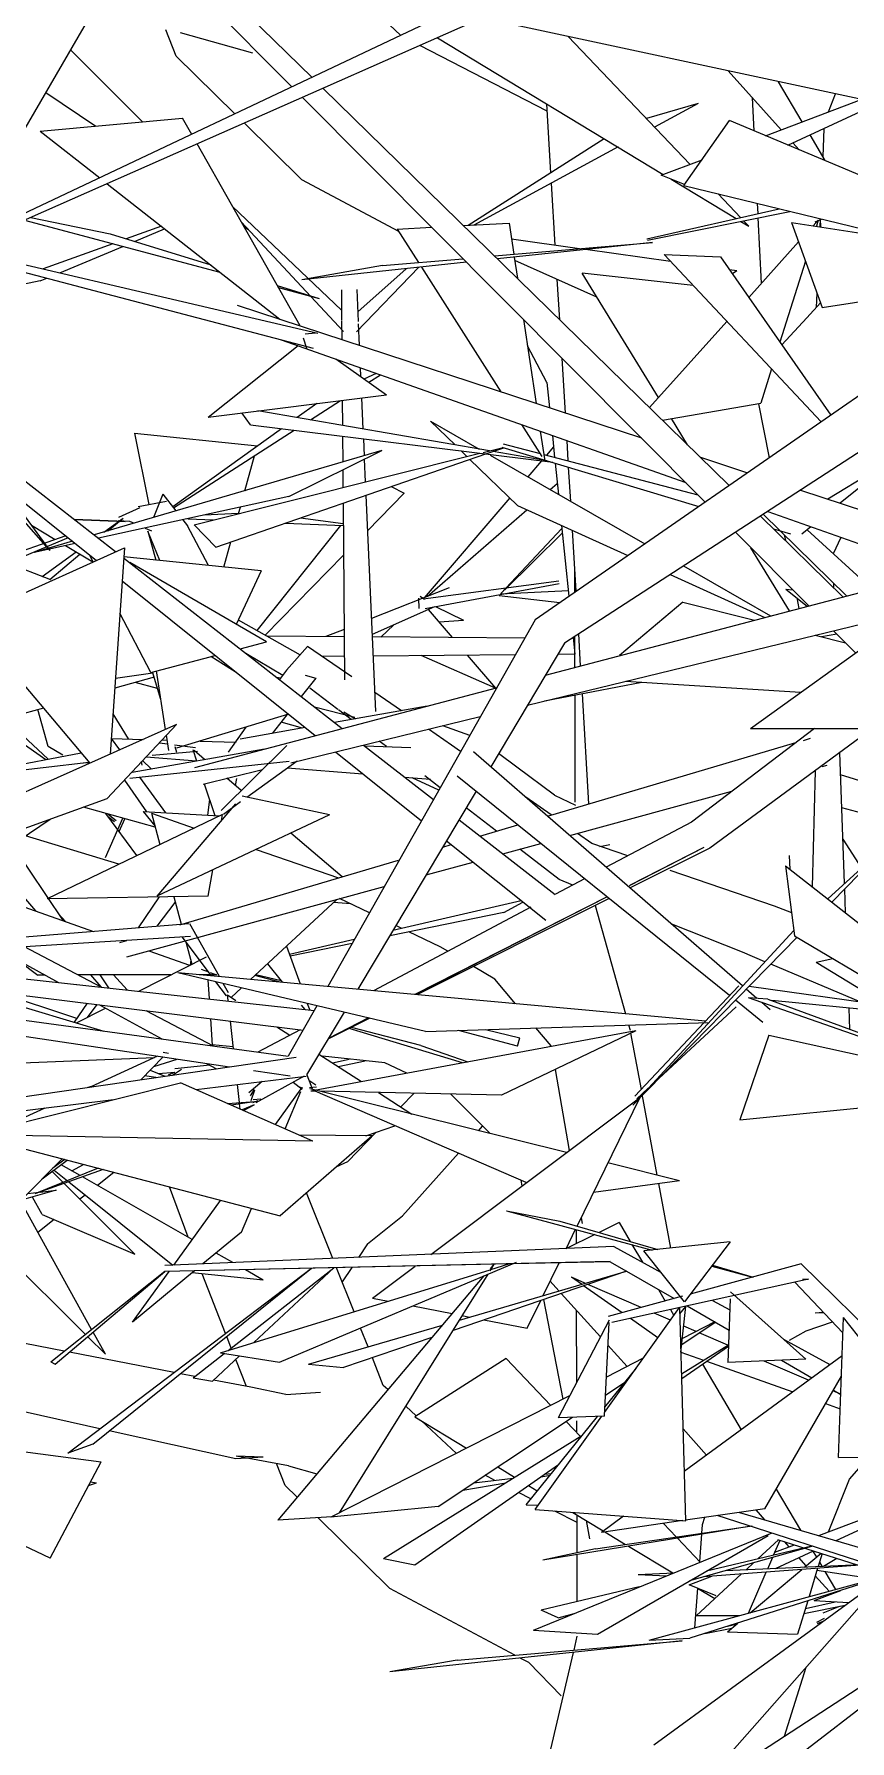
# Model space of a CAD drawing. Header units: millimetres. Extents: x 78096 to 288885, y -20632 to 149556.
# Drawn here: x 250611.6 to 250840.1, y 92529.5 to 93007.4 of the extents above; entities that cross this region are included whole.
import ezdxf

# ---------------------------------------------------------------- set-up
doc = ezdxf.new("R2010")
doc.units = ezdxf.units.MM
doc.layers.add('G-IMPT', color=8, linetype='Continuous', lineweight=9)
doc.layers.add('L-PLNT', color=71, linetype='Continuous', lineweight=9)

# ---------------------------------------------------------------- blocks, each defined once
blk = doc.blocks.new('ZZ-V - Tree Broadleaf 1 - 3dtree rotund SIMPLU-4826059-TOMH A-A')
at = {"layer": 'G-IMPT'}
for p, q in [((24895.5, 92951.53), (24933.58, 93017.14)), ((24963.86, 93016.19), (24987.34, 92992.62)), ((24971.86, 93015.93), (24992.98, 92995.28)), ((25155.23, 92987.3), (25030.29, 93014.09)), ((25024.87, 93010.36), (24854.74, 92929.91)), ((25038.36, 93010.9), (24854.77, 92929.82)), ((24996.1, 92992.23), (25109.81, 92881.03)), ((24990.28, 92989.66), (25103.11, 92876.4)), ((24916.8, 92980.26), (24956.73, 92983.88)), ((24959.29, 92979.35), (24956.73, 92983.88)), ((24916.8, 92980.26), (24933.51, 92967.16)), ((24989.63, 92925.74), (24960.82, 92976.65)), ((24935.61, 92965.52), (24983.98, 92927.59)), ((24892.31, 92946.04), (24993.28, 92919.51)), ((24910.02, 92943.5), (24994.6, 92923.66)), ((24837.33, 92936.32), (24932.58, 92860.07)), ((24972, 92931.53), (25085.25, 92894.34)), ((24855.92, 92926.52), (24937.97, 92862.51)), ((24984.32, 92921.86), (25097.67, 92881.87)), ((24990.47, 92922.41), (24991.45, 92919.47)), ((24991.06, 92923.46), (24993.93, 92923.73)), ((24963.91, 92900.2), (24989.06, 92920.19)), ((24999.61, 92916.47), (25013.87, 92906.41)), ((25157.16, 92913.77), (25055.44, 92843.45)), ((24963.91, 92900.2), (25013.87, 92906.41)), ((25165.17, 92902.67), (25063.73, 92836.91)), ((25101.75, 92888.92), (25114.95, 92884.58)), ((25129.76, 92879.72), (25185.56, 92861.39)), ((25120.6, 92873.78), (25168.45, 92856.89)), ((25058.37, 92827.95), (25213.27, 92868.68)), ((25111.56, 92867.92), (25132.08, 92847.33)), ((25118.57, 92872.47), (25141.69, 92849.86)), ((24896.58, 92843.79), (24940.42, 92863.61)), ((24940.42, 92863.61), (24936.43, 92805.82)), ((24940.22, 92860.75), (25001.45, 92812.98)), ((24939.77, 92854.3), (24993.87, 92810.99)), ((25053.34, 92819.52), (25161.19, 92845.73)), ((25096.84, 92848.36), (25079.11, 92833.4)), ((25096.84, 92848.36), (25116.92, 92843.34)), ((25115.82, 92812.95), (25164.71, 92848.27)), ((24896.58, 92843.79), (24930.76, 92803.28)), ((25055.44, 92843.45), (24997.37, 92740.76)), ((25133.9, 92839.1), (25142.39, 92836.97)), ((25139.03, 92840.35), (25145.19, 92834.17)), ((25063.73, 92836.91), (25043.04, 92802.3)), ((25129.81, 92823.06), (25080.82, 92826.2)), ((24960.16, 92802.12), (25044.64, 92824.34)), ((24987.05, 92803.42), (25040.09, 92816.31)), ((24955, 92814.11), (24799.91, 92744.81)), ((24955, 92814.11), (24935.63, 92793.4)), ((25133.67, 92812.97), (25099.24, 92786.77)), ((25150, 92812.98), (25104.38, 92779.5)), ((25115.82, 92812.95), (25231.51, 92813.04)), ((24942.57, 92800.81), (24979.68, 92807.26)), ((24967.5, 92790.08), (24985.97, 92808.27)), ((24999.54, 92806.45), (25023.62, 92787.17)), ((25007.38, 92808.36), (25026.96, 92793.08)), ((25113.58, 92740.91), (25038.25, 92806.47)), ((25058.93, 92788.48), (25128.53, 92809.06)), ((25130.61, 92809.67), (25132.61, 92810.26)), ((24941.92, 92799.06), (24986.58, 92803.89)), ((24962.45, 92797.44), (24979.07, 92801.48)), ((24974.71, 92793.77), (24988.78, 92803.98)), ((25135.82, 92802.31), (25137.22, 92802.69)), ((25109.91, 92738.21), (25033.65, 92799.67)), ((24796.46, 92743.27), (24935.63, 92793.4)), ((24971.53, 92791.87), (24949.53, 92766.05)), ((24968.18, 92789.03), (24972.98, 92792.51)), ((24997.86, 92788.78), (24973.39, 92794.05)), ((25038.92, 92795.42), (25005.79, 92739.99)), ((25065.22, 92783), (25110.6, 92795.41)), ((24887.71, 92766.04), (24919.64, 92787.63)), ((24967.88, 92788.92), (24918.77, 92765.29)), ((24997.86, 92788.78), (24949.53, 92766.05)), ((24967.59, 92787.24), (24967.88, 92788.92)), ((25034.17, 92787.46), (25061.05, 92766.49)), ((25099.24, 92786.77), (25075.41, 92774.14)), ((25040.02, 92782.89), (25050.59, 92786.01)), ((25155.73, 92781.96), (25137.41, 92765.28)), ((25155.73, 92781.96), (25138.52, 92764.41)), ((25029.59, 92779.8), (25031.95, 92780.5)), ((25030.64, 92781.55), (25058.45, 92759.29)), ((25046.45, 92777.87), (25057.09, 92780.78)), ((25102.74, 92779.63), (25081.76, 92768.95)), ((25104.38, 92779.5), (25082.07, 92768.34)), ((25102.74, 92779.63), (25082.08, 92769.14)), ((24955.95, 92758.03), (25017.19, 92776.14)), ((24963.92, 92766.07), (24965.19, 92773.42)), ((25024.91, 92771.98), (25038.09, 92775.58)), ((24893.23, 92769.77), (24931.77, 92756.19)), ((24941.1, 92749.06), (25013.22, 92768.78)), ((25069.33, 92770.91), (25061.19, 92766.6)), ((24888.76, 92764.37), (24934.01, 92740.58)), ((24963.92, 92766.07), (24918.77, 92765.29)), ((25054.27, 92762.93), (25010.23, 92739.58)), ((25075.61, 92765.86), (25021.78, 92738.53)), ((25075.64, 92765.83), (25021.97, 92738.51)), ((25076.18, 92765.4), (25022.36, 92738.47)), ((24908.02, 92754.25), (24958.47, 92758.38)), ((24967.04, 92743.53), (24958.77, 92758.27)), ((24892.95, 92757.8), (24922, 92741.9)), ((24958.96, 92754.74), (24912.54, 92751.87)), ((24939.11, 92753.05), (24941.1, 92753.64)), ((24964.82, 92743.73), (24956.61, 92754.64)), ((25082.79, 92707.56), (25127.95, 92756.47)), ((25128.86, 92754.55), (25082.79, 92707.56)), ((24852.68, 92752.89), (24934.65, 92728.27)), ((24944.44, 92739.43), (24963.41, 92749.1)), ((24947.25, 92750.74), (24958.71, 92746.7)), ((24798.22, 92743.91), (24969.89, 92718.25)), ((24804.06, 92746.01), (24986.28, 92721.26)), ((24870.33, 92747.59), (24993.56, 92734.02)), ((24910.88, 92747.99), (24916.16, 92743.97)), ((24918.22, 92743.97), (24916.16, 92743.97)), ((24953.47, 92744.03), (24927.53, 92743.99)), ((25024.72, 92728.19), (24955.41, 92744.59)), ((25103.21, 92731.09), (24955.41, 92744.59)), ((24964.58, 92744.05), (24961.35, 92744.05)), ((24961.91, 92745.58), (24963.98, 92744.85)), ((24964.48, 92744.67), (24966.23, 92744.06)), ((24966.23, 92744.06), (24964.82, 92744.05)), ((24893.6, 92740.6), (24990.47, 92728.55)), ((24963.83, 92742.6), (24964.18, 92737.26)), ((24969, 92738.18), (24966.08, 92742.07)), ((24969.57, 92739.02), (24968.14, 92741.58)), ((25102.87, 92730.73), (25112.48, 92740.94)), ((25117.6, 92737.42), (25114.61, 92740.02)), ((25154.31, 92735.25), (25115.38, 92740.8)), ((24927.04, 92730.56), (24935.16, 92734.7)), ((24933.42, 92735.65), (24950.94, 92726.06)), ((24946.47, 92734.03), (24965.33, 92724.11)), ((24969.46, 92736.88), (24969.29, 92738.39)), ((24969.29, 92738.39), (24971.63, 92736.88)), ((24994.33, 92735.38), (24986.32, 92721.22)), ((25090.08, 92715), (25111.73, 92735.07)), ((25119.26, 92730.68), (25111.55, 92736.89)), ((25121.27, 92734.22), (25118.95, 92736.25)), ((25157.45, 92733.34), (25121.74, 92736.84)), ((24964.54, 92731.78), (24965.03, 92724.27)), ((24970.98, 92723.34), (24970.11, 92731.09)), ((24983.1, 92729.47), (24986.73, 92727.12)), ((25001.95, 92733.57), (24991.44, 92715.98)), ((25009.16, 92731.87), (24997.42, 92726)), ((25009, 92731.91), (24997.44, 92726.02)), ((25008.82, 92731.95), (24997.57, 92726.23)), ((25024.72, 92728.19), (25104.17, 92730.71)), ((25083.42, 92710.07), (25102.81, 92730.67)), ((24989.63, 92728.66), (24977.84, 92722.41)), ((25083.68, 92728.38), (24992.66, 92711.48)), ((25083.68, 92728.38), (25046.01, 92710.3)), ((24860.94, 92702.55), (24988.52, 92720.94)), ((24868.12, 92717.66), (24948.86, 92720.85)), ((24949.75, 92721.26), (24931.02, 92712.65)), ((24945.01, 92714.67), (24951.32, 92721.03)), ((24948.71, 92718.4), (24955.18, 92720.45)), ((24951.29, 92722.41), (24952.77, 92722.13)), ((24994.93, 92721.83), (25006.87, 92714.12)), ((24949.2, 92715.27), (24946.1, 92715.76)), ((24947.63, 92717.31), (24951.73, 92715.63)), ((24949.95, 92716.36), (24954.56, 92716.8)), ((24952.76, 92716.04), (24954.56, 92716.8)), ((24953.95, 92715.96), (24956.43, 92717.62)), ((24964.38, 92718.71), (24954.59, 92717.71)), ((24960.5, 92711.9), (24991.37, 92715.68)), ((24963.46, 92719.21), (24966.19, 92717.72)), ((24976.56, 92717.26), (24986.85, 92715.72)), ((24990.78, 92715.62), (24977.24, 92708.15)), ((24993.22, 92711.83), (24991.6, 92715.9)), ((24898.51, 92699.28), (24956.18, 92713.81)), ((24930.26, 92712.54), (24931.95, 92713.08)), ((24993.22, 92697.46), (24956.18, 92713.81)), ((24972.67, 92708.24), (24972.1, 92713.32)), ((24979, 92714.17), (24975.25, 92711.03)), ((24975.75, 92710.16), (24976.84, 92711.94)), ((24975.9, 92708.84), (24976.95, 92711.82)), ((24982.71, 92702.1), (24989.96, 92712.12)), ((24985.46, 92700.88), (24989.89, 92711.33)), ((24990.25, 92711.89), (24987.71, 92713.92)), ((24989.25, 92712.67), (24990.33, 92712.37)), ((24994.23, 92712.55), (24992.32, 92712.39)), ((24994.06, 92713.15), (24992.38, 92714.27)), ((24993.96, 92711.72), (24992.38, 92712.11)), ((24993.83, 92711.45), (24992.66, 92711.48)), ((25053, 92685.84), (24993.83, 92711.44)), ((25064.21, 92694.25), (24993.98, 92711.71)), ((25046.01, 92710.3), (24995.15, 92711.42)), ((25011.6, 92711.06), (25020.98, 92705)), ((25083.98, 92709.34), (25087.14, 92712.27)), ((24885.22, 92702.69), (24937.39, 92709.08)), ((24918.12, 92706.72), (24906.08, 92701.18)), ((24969.3, 92708.02), (24976.99, 92708.52)), ((24976.82, 92708.42), (24970.33, 92707.56)), ((24972.88, 92706.44), (24972.71, 92707.88)), ((24976.77, 92707.58), (24973.39, 92706.21)), ((24973.78, 92706.04), (24976.77, 92707.58)), ((24976.43, 92708.25), (24977.9, 92708.86)), ((24976.49, 92709.11), (24978.67, 92709.29)), ((25026.23, 92665.76), (25084.67, 92709.6)), ((25067.2, 92673.66), (25084.85, 92709.73)), ((25008.08, 92698.97), (25016.18, 92701.77)), ((24931.24, 92644.76), (24900.52, 92700.19)), ((24993.22, 92697.46), (24901.44, 92699.22)), ((24901.67, 92698.12), (24984.03, 92676.51)), ((25009.79, 92698.96), (24984.03, 92676.51)), ((25009.79, 92698.96), (24989.32, 92699.18)), ((24911.31, 92680.72), (24923.02, 92692.51)), ((24917.43, 92686.89), (24924.44, 92692.14)), ((24923.75, 92692.32), (24920.42, 92689.9)), ((25095.91, 92686.36), (25075.86, 92691.35)), ((24933.08, 92689.88), (24915.36, 92682.69)), ((24934.45, 92689.52), (24915.36, 92682.69)), ((25095.91, 92686.36), (25071.82, 92683.09)), ((24954.26, 92662.74), (24967.37, 92680.88)), ((24973.23, 92672.01), (24976.03, 92678.61)), ((24973.23, 92672.01), (24962.43, 92663.09)), ((25064.12, 92667.35), (25066.77, 92672.78)), ((24929.49, 92643.37), (24906.54, 92666.18)), ((25009.93, 92653.54), (25021.88, 92662.5)), ((25057.71, 92654.24), (25062.19, 92663.41)), ((24960.07, 92661.13), (24942.74, 92646.8)), ((24942.74, 92646.8), (24952.98, 92660.97)), ((25009.93, 92653.54), (25014.34, 92652.67)), ((25053.21, 92645.06), (25057.02, 92652.85)), ((25021.23, 92651.32), (25032.21, 92649.17)), ((25035.05, 92648.61), (25037.13, 92648.21)), ((24935.12, 92637.77), (24931.69, 92643.96)), ((25041.12, 92647.43), (25053.21, 92645.06)), ((24935.12, 92637.77), (24930.18, 92642.69)), ((25134.41, 92577.32), (25149.85, 92575.05)), ((25136.25, 92578.45), (25139.92, 92580.69))]:
    blk.add_line(p, q, dxfattribs=at)
blk = doc.blocks.new('ZZ-V - Tree Broadleaf 1 - 3dtree rotund SIMPLU-4826034-TOMH A-A')
at = {"layer": 'G-IMPT'}
for p, q in [((25097.09, 92965), (25109.94, 92983.2)), ((25206.76, 92942.57), (25109.94, 92983.2)), ((25097.09, 92965), (25160.97, 92949.5)), ((25127.29, 92954.69), (25135.85, 92930.84)), ((25127.29, 92954.69), (25207.41, 92942.34)), ((25135.85, 92930.84), (25207.68, 92942.02)), ((25125.62, 92774.51), (25128.14, 92754.98)), ((25125.62, 92774.51), (25215.34, 92704.28)), ((25128.14, 92754.98), (25214.49, 92703.65)), ((25134.18, 92747.55), (25138.82, 92748.63)), ((25134.18, 92747.55), (25192.88, 92711.7)), ((25120.64, 92737.24), (25115.2, 92737.55)), ((25196.05, 92709.38), (25115.2, 92737.55)), ((25120.64, 92737.24), (25196.05, 92709.38)), ((25120.96, 92727.09), (25112.79, 92703.47)), ((25120.96, 92727.09), (25186.76, 92712.62)), ((25112.79, 92703.47), (25192.48, 92711.33)), ((25047.49, 92677.98), (25062.35, 92675.06)), ((25047.49, 92677.98), (25088.29, 92666.97)), ((25062.35, 92675.06), (25089.83, 92667.13)), ((25077.53, 92667.92), (24951.75, 92662.64)), ((25077.53, 92667.92), (25090.74, 92660.71)), ((25110.11, 92669.25), (25085.93, 92666.72)), ((25110.11, 92669.25), (25097.31, 92652.51)), ((25076.51, 92663.73), (24951.79, 92660.95)), ((25048.57, 92663.09), (24951.79, 92660.95)), ((25076.51, 92663.73), (24951.8, 92660.95)), ((24983.86, 92635.54), (25050.27, 92663.59)), ((25042.83, 92661.11), (25044, 92662.99)), ((25043.88, 92662.98), (25042.83, 92661.75)), ((25043.1, 92661.54), (25048.08, 92663.08)), ((25076.47, 92663.71), (25049.11, 92663.1)), ((25076.47, 92663.71), (25094.42, 92653.39)), ((25097.31, 92652.51), (25085.93, 92666.72)), ((25129.99, 92663.1), (25098.91, 92654.61)), ((25104.93, 92662.48), (25116.39, 92659.38)), ((25105.11, 92662.72), (25116.54, 92659.42)), ((25129.99, 92663.1), (25162.83, 92630.89)), ((24919.79, 92635.69), (24951.79, 92661.04)), ((24921.06, 92634.97), (24951.79, 92661)), ((24924.55, 92610.1), (24992.85, 92661.85)), ((24931.59, 92612.66), (24992.88, 92661.86)), ((24967.31, 92638.17), (25042.83, 92661.46)), ((24969.48, 92638.84), (24999.05, 92661.99)), ((24999.07, 92661.99), (24976.64, 92641.05)), ((25041.13, 92659.73), (24983.39, 92591.36)), ((25000.69, 92593.4), (25042.27, 92660.21)), ((25081.09, 92661.05), (25032.48, 92644.48)), ((25034.28, 92647.37), (25081.03, 92661.08)), ((25132.06, 92658.83), (25076.93, 92646.66)), ((25128.23, 92657.99), (25141.66, 92643.75)), ((25130.34, 92658.83), (25132.06, 92658.83)), ((25096.77, 92654.03), (25075.97, 92648.35)), ((25105.1, 92652.88), (25109.97, 92650.22)), ((25110.08, 92653.27), (25109.44, 92635.45)), ((25131.29, 92636.42), (25110.15, 92655.28)), ((25074.93, 92621.51), (25095.9, 92650.85)), ((25097.63, 92591.17), (25095.97, 92650.86)), ((25096.02, 92649.07), (25097.71, 92651.16)), ((25096.32, 92638.42), (25097.71, 92651.16)), ((25098.02, 92651.31), (25109.77, 92644.56)), ((25133.93, 92649.41), (25136.13, 92649.61)), ((25133.93, 92649.41), (25136.25, 92649.48)), ((25140.47, 92608.9), (25141.81, 92648.07)), ((25172.7, 92609.18), (25141.81, 92648.07)), ((24992.03, 92634.98), (25029.51, 92645.97)), ((25076.21, 92647.33), (25061.91, 92620.02)), ((25074.88, 92620.46), (25076.18, 92646.66)), ((25096.55, 92640.56), (25105.89, 92646.78)), ((25105.79, 92646.85), (25096.73, 92642.24)), ((25026.54, 92642.45), (25001.84, 92634.04)), ((25096.48, 92632.32), (25109.62, 92640.46)), ((25096.52, 92630.96), (25109.61, 92640.09)), ((25125.03, 92642), (25138.05, 92634.89)), ((24919.79, 92635.69), (24921.06, 92634.97)), ((24959.69, 92631.17), (24968.4, 92638)), ((24972.65, 92637.32), (24965.12, 92630.3)), ((24967.31, 92638.17), (24983.86, 92635.54)), ((24992.03, 92634.98), (25001.84, 92634.04)), ((25075, 92622.99), (25083.73, 92633.82)), ((25085.76, 92636.66), (25075.42, 92631.4)), ((25141.44, 92637.38), (25097.24, 92604.96)), ((25131.29, 92636.42), (25109.44, 92635.45)), ((25124.45, 92636.11), (25133, 92631.19)), ((24959.69, 92631.17), (24965.12, 92630.3)), ((25075.17, 92626.33), (25080.61, 92629.95)), ((25119.82, 92594.54), (25141.25, 92631.65)), ((25065.13, 92626.17), (24998.24, 92592.15)), ((25139, 92627.75), (25141.08, 92626.55)), ((25028.34, 92595.16), (25065.89, 92620.15)), ((25052.95, 92595.64), (25072.91, 92620.39)), ((25055.47, 92594.28), (25074.16, 92620.44)), ((25074.88, 92620.46), (25061.91, 92620.02)), ((25013, 92580.6), (25068.59, 92615.04)), ((24931.59, 92612.66), (24924.55, 92610.1)), ((25021.78, 92578.82), (25062.02, 92606.89)), ((25140.47, 92608.9), (25172.7, 92609.18)), ((25035.22, 92599.73), (25047.22, 92601.8)), ((25038.26, 92601.76), (25049.34, 92603.12)), ((25057.18, 92603.51), (25059.64, 92603.94)), ((25058.15, 92604.19), (25060.03, 92604.42)), ((25052.95, 92595.64), (25056.35, 92595.51)), ((24998.55, 92592.31), (24983.39, 92591.36)), ((25028.34, 92595.16), (24998.24, 92592.15)), ((25055.47, 92594.28), (25097.63, 92591.17)), ((25080.2, 92592.46), (25074.02, 92587.93)), ((25096.87, 92591.23), (25074.02, 92587.93)), ((25119.82, 92594.54), (25097.62, 92591.34)), ((25222.28, 92555.22), (25106.48, 92592.62)), ((25112.71, 92593.52), (25215.03, 92563.61)), ((25054.99, 92560.55), (25121.82, 92587.78)), ((25116.01, 92589.65), (25057.63, 92580.17)), ((25072.4, 92583.35), (25116.28, 92589.71)), ((25072.89, 92559.4), (25120.76, 92587.08)), ((25117.83, 92580.49), (25123.65, 92585.86)), ((25123.34, 92585.96), (25145.66, 92578.87)), ((25072.4, 92583.35), (25057.63, 92580.17)), ((25098.84, 92574.4), (25132.94, 92584.07)), ((25132.94, 92584.07), (25103.5, 92577.1)), ((25122.25, 92581.54), (25124.07, 92585.73)), ((25130.93, 92578.21), (25135.55, 92582.08)), ((25135.82, 92581.99), (25134.73, 92578.38)), ((25013, 92580.6), (25021.78, 92578.82)), ((25084.3, 92576.11), (25094.27, 92576.56)), ((25100.54, 92564.57), (25113.24, 92576.27)), ((25148.95, 92578.93), (25102.63, 92575.48)), ((25108.73, 92577.21), (25148.72, 92579.01)), ((25114.54, 92577.47), (25116.72, 92579.47)), ((25115.22, 92565.3), (25120.19, 92576.79)), ((25115.69, 92565.43), (25130.12, 92577.53)), ((25120.61, 92577.74), (25122.01, 92580.97)), ((25134.57, 92577.86), (25132.18, 92569.93)), ((25084.64, 92572.63), (25057.2, 92566.13)), ((25084.3, 92576.11), (25092.23, 92575.72)), ((25087.37, 92557.7), (25154.01, 92575.89)), ((25088.69, 92528.44), (25154.09, 92576.19)), ((25154.69, 92576), (25098.83, 92558.28)), ((25154.27, 92576.13), (25110.64, 92526.63)), ((25133.59, 92568.82), (25141.06, 92571.68)), ((25117.01, 92525.43), (25181.48, 92567.49)), ((25126.79, 92523.57), (25183.17, 92566.95)), ((25131.82, 92568.75), (25128.99, 92559.38)), ((25133.59, 92568.82), (25143.2, 92568.24)), ((25061.96, 92563.95), (25057.2, 92566.13)), ((25061.96, 92563.95), (25066.44, 92565.22)), ((25112.62, 92564.59), (25100.54, 92564.57)), ((25109.32, 92560.09), (25112.24, 92562.54)), ((25054.99, 92560.55), (25072.89, 92559.4)), ((25087.37, 92557.7), (25098.83, 92558.28)), ((25109.32, 92560.09), (25128.99, 92559.38))]:
    blk.add_line(p, q, dxfattribs=at)
blk = doc.blocks.new('ZZ-V - Tree Broadleaf 2 - 3dtree rotund SIMPLU-4826084-TOMH A-A')
at = {"layer": 'G-IMPT'}
for p, q in [((24925.35, 93002.97), (24945.55, 92982.87)), ((24918.47, 92991.11), (24932.39, 92981.67)), ((25059.88, 92968.61), (25058.71, 92987.9)), ((25101.14, 92987.97), (25086.62, 92983.75)), ((25101.14, 92987.97), (25088.91, 92981.35)), ((25116.77, 92980.34), (25116.31, 92989.6)), ((25074.84, 92978.13), (25036.69, 92953.86)), ((25078.68, 92975.81), (25038.32, 92953.94)), ((25061.1, 92948.28), (25060.05, 92965.71)), ((24970.74, 92959.11), (25001.24, 92930.15)), ((25117.91, 92957.18), (25117.77, 92959.98)), ((24912.44, 92955.29), (24967.14, 92940.79)), ((24914.19, 92956.06), (24936.48, 92951.45)), ((24973.15, 92954.86), (25001.79, 92924.12)), ((25035.41, 92953.79), (25048.18, 92954.45)), ((25048.18, 92954.45), (25049.48, 92945.76)), ((25118.86, 92937.69), (25117.97, 92955.98)), ((24936.48, 92951.45), (24964.61, 92942.78)), ((24950.8, 92953.61), (24940.96, 92950.07)), ((24943.26, 92949.36), (24951.71, 92952.89)), ((24973.89, 92953.55), (24975.19, 92952.67)), ((25016.86, 92952.83), (25026.48, 92953.33)), ((25016.86, 92952.83), (25022.81, 92943.47)), ((25067.86, 92947.33), (25048.85, 92950)), ((24937.22, 92948.72), (24917.7, 92941.7)), ((24922.32, 92940.61), (24939.96, 92947.98)), ((25049.6, 92944.96), (25050.49, 92939.05)), ((25093.41, 92943.74), (25069.59, 92947.09)), ((25091.58, 92945.68), (25107.36, 92945.09)), ((25091.58, 92945.68), (25135.6, 92898.86)), ((25107.36, 92945.09), (25138.27, 92900.71)), ((25022.94, 92942.12), (25005.47, 92924.05)), ((25019.37, 92941.74), (25005.77, 92929.68)), ((25023.63, 92942.19), (25045.83, 92907.28)), ((25049.73, 92944.13), (25072.69, 92933.86)), ((25099.75, 92936.99), (25068.65, 92940.44)), ((25090.01, 92905.67), (25068.65, 92940.44)), ((25111.97, 92941.13), (25109.91, 92941.42)), ((25111.97, 92941.13), (25110.72, 92940.26)), ((24916.82, 92938.32), (24896.19, 92933.95)), ((24916.82, 92938.32), (24918.71, 92939.11)), ((24983.23, 92937.04), (24995.02, 92933.41)), ((24983.57, 92936.44), (24995.02, 92933.41)), ((25001.2, 92935.82), (25001.27, 92927.37)), ((25005.49, 92935.95), (25005.89, 92926.98)), ((25062.36, 92927.43), (25061.68, 92938.78)), ((25131.56, 92927.96), (25135.37, 92932.18)), ((25001.27, 92927.23), (25001.31, 92921.9)), ((25005.92, 92926.34), (25006.19, 92920.3)), ((25052.22, 92927.49), (25055.74, 92904.03)), ((25124.56, 92920.39), (25131.56, 92927.96)), ((25063.94, 92901.33), (25063.01, 92916.65)), ((25006.47, 92914.04), (25006.58, 92911.55)), ((25007.56, 92910.86), (25011.02, 92912.44)), ((25008.89, 92909.92), (25012.17, 92912.03)), ((24975.77, 92898), (24973.35, 92901.37)), ((25042.67, 92890.73), (24977.84, 92901.93)), ((24994.29, 92903.98), (24988.81, 92900.04)), ((24992.52, 92899.4), (25000.92, 92904.8)), ((25001.45, 92904.87), (25001.51, 92897.84)), ((25006.85, 92905.54), (25007.24, 92896.85)), ((25118, 92903.93), (25120.99, 92888.76)), ((24984.48, 92896.92), (24954.01, 92875.02)), ((24954.21, 92874.76), (24987.99, 92896.49)), ((24975.77, 92898), (25060.42, 92887.53)), ((25026.19, 92899.03), (25033.03, 92892.4)), ((25026.19, 92899.03), (25039.82, 92891.23)), ((25051.67, 92898.1), (25057.33, 92889.19)), ((25098.13, 92892.46), (25093.65, 92899.76)), ((24943.25, 92895.71), (24947.31, 92875.71)), ((24943.25, 92895.71), (24977.67, 92892.17)), ((25001.54, 92894.81), (25001.59, 92887.61)), ((25007.37, 92894.09), (25007.58, 92889.36)), ((25040.92, 92890.29), (25046.49, 92891.69)), ((25046.11, 92891.74), (25101.34, 92875.18)), ((25046.5, 92892.67), (25056.84, 92889.97)), ((25056.91, 92896.25), (25058.16, 92887.9)), ((25060.63, 92891.82), (25058.64, 92889.5)), ((25064.75, 92887.91), (25064.41, 92893.6)), ((24896.2, 92889.19), (24918.34, 92864.18)), ((25012.5, 92890.8), (24931.94, 92867.21)), ((24959.96, 92870.06), (25039.98, 92890.06)), ((24966.01, 92863.77), (25041.63, 92889.86)), ((24974.19, 92879.58), (24976.89, 92889.35)), ((24986.49, 92877.92), (25012.5, 92890.8)), ((25007.62, 92888.39), (25007.91, 92882.04)), ((25034.78, 92890.7), (25036.38, 92889.16)), ((25037.22, 92888.34), (25050.52, 92875.45)), ((25041.65, 92889.86), (25046.73, 92891.62)), ((25042.83, 92889.51), (25086.18, 92864.7)), ((25058.7, 92887.96), (25043.67, 92890.56)), ((25057.28, 92887.92), (25053.43, 92883.44)), ((25057.89, 92889.7), (25101.07, 92878.45)), ((25001.61, 92885.41), (25001.65, 92880.48)), ((25065.44, 92876.57), (25064.86, 92886.12)), ((25150.01, 92884.83), (25137.4, 92877.21)), ((25149.83, 92883.26), (25140.88, 92876.07)), ((24906.15, 92881.23), (24918.45, 92864.32)), ((24986.49, 92877.92), (24933.18, 92866.25)), ((24951.24, 92878.58), (24948.59, 92872.09)), ((24951.24, 92878.58), (24954.86, 92873.92)), ((25008.08, 92878.28), (25010.8, 92817.74)), ((25008.52, 92868.38), (25018.81, 92878.85)), ((25015.11, 92880.71), (25018.81, 92878.85)), ((25048.37, 92877.54), (25024.39, 92849.62)), ((25059.67, 92879.87), (25061.68, 92881.61)), ((24938.89, 92872.17), (24944.82, 92874.84)), ((24944.25, 92875.15), (24952.24, 92876.63)), ((24972.38, 92873.16), (24962.8, 92872.74)), ((24972.42, 92873.17), (24972.91, 92874.95)), ((25001.69, 92876.08), (25002.1, 92826.59)), ((25025.22, 92849.95), (25053.19, 92874.24)), ((25050.52, 92875.45), (25081.47, 92861.44)), ((25119.37, 92872.98), (25142.7, 92850.12)), ((24914.4, 92869.89), (24921.09, 92865.89)), ((24926.42, 92871.52), (24940.63, 92870.97)), ((24940.63, 92870.97), (24926.43, 92871.51)), ((24934.66, 92868.01), (24940.06, 92871.89)), ((24935.84, 92868.35), (24940.07, 92871.89)), ((24938.66, 92871.23), (24941.92, 92871.09)), ((24941.88, 92871.05), (24943.14, 92870.49)), ((24946.27, 92869.12), (24948.03, 92868.34)), ((24950.39, 92860.03), (24947.03, 92868.26)), ((24947.03, 92868.26), (24949.24, 92860.15)), ((24956.8, 92871.42), (24958.08, 92869.77)), ((24964, 92858.65), (24958.08, 92869.77)), ((24958.17, 92871.72), (24965.36, 92871.41)), ((24959.96, 92870.06), (24966.01, 92863.77)), ((25001, 92869.86), (24977.54, 92840.44)), ((24985.59, 92870.53), (25001.74, 92869.82)), ((24989.77, 92871.97), (25001.74, 92870.43)), ((25062.98, 92868.99), (25045.83, 92850.75)), ((25066.96, 92851.41), (25065.92, 92868.48)), ((25122.19, 92868.93), (25126.99, 92867.49)), ((25132.72, 92869.5), (25130.12, 92867.41)), ((25131.67, 92868.66), (25149.89, 92852.01)), ((24924.01, 92866.92), (24900.82, 92858.77)), ((24924.7, 92866.37), (24901.94, 92856.85)), ((24925.87, 92865.43), (24915.2, 92862.31)), ((24926.64, 92864.82), (24915.2, 92862.31)), ((24918.36, 92864.16), (24919.52, 92862.85)), ((24918.52, 92864.22), (24919.52, 92862.85)), ((24923.9, 92864.22), (24931.6, 92859.62)), ((24968.29, 92858.21), (24970.22, 92865.23)), ((25063.11, 92867.74), (25046.86, 92851.68)), ((25126.72, 92845.92), (25115.85, 92863.62)), ((25125.24, 92867.23), (25125.55, 92865.64)), ((25139.01, 92861.95), (25141.14, 92866.53)), ((24919.79, 92854.65), (24907.81, 92859.31)), ((24917.38, 92855.58), (24926.9, 92862.43)), ((24919.56, 92854.74), (24927.98, 92861.78)), ((24931.68, 92859.66), (24930.67, 92861.59)), ((24978.7, 92857.16), (24940.24, 92861.06)), ((24980.24, 92837.23), (24941.92, 92859.5)), ((24979.82, 92839.16), (25001.81, 92861.54)), ((25097.03, 92858.5), (25121.43, 92844.53)), ((24978.7, 92857.16), (24971.76, 92842.16)), ((25062.09, 92854.26), (25024.15, 92849.22)), ((25024.71, 92846.62), (25062.17, 92853.62)), ((25093.31, 92856.09), (25119.79, 92844.1)), ((24869.01, 92851.08), (24919.08, 92804.4)), ((25031.35, 92852.37), (25009.63, 92843.78)), ((25022.83, 92849.47), (25022.93, 92846.61)), ((25023.26, 92850.07), (25024.44, 92849.24)), ((25045.4, 92850.26), (25062.42, 92848.27)), ((25064.79, 92851.53), (25045.8, 92850.56)), ((25125.66, 92852), (25131.65, 92847.22)), ((25125.66, 92852), (25127.61, 92851.81)), ((25128.72, 92849.56), (25129.3, 92846.6)), ((24947.83, 92828.72), (24939.16, 92845.33)), ((25027.28, 92847.1), (25009.83, 92839.35)), ((25032.31, 92838.46), (25025.57, 92846.34)), ((25027.54, 92847.15), (25035.37, 92843.3)), ((24863.39, 92842.78), (24918.45, 92804.28)), ((24972.32, 92843.38), (24989.62, 92833.65)), ((25001.98, 92840.75), (24996.84, 92838.71)), ((25012.25, 92838.6), (25015.89, 92842.04)), ((25028.58, 92842.82), (25035.37, 92843.3)), ((25068.22, 92830.54), (25067.68, 92839.47)), ((25139.96, 92839.41), (25135.66, 92838.66)), ((24972.85, 92835.29), (24980.24, 92837.23)), ((25002, 92838.68), (24980.41, 92838.83)), ((24991.68, 92835.97), (24985.79, 92829.32)), ((25004.15, 92827.46), (24991.68, 92835.97)), ((25052.54, 92838.31), (25009.86, 92838.62)), ((24947.83, 92828.72), (24965.82, 92833.45)), ((24971.72, 92828.72), (24964.62, 92833.13)), ((24974.4, 92834.08), (24984.78, 92827.89)), ((25002.04, 92833.22), (24995.79, 92833.17)), ((25049.9, 92833.64), (25010.1, 92833.29)), ((25044.37, 92824.27), (25023.56, 92833.41)), ((25044.44, 92824.29), (25036.53, 92833.53)), ((25066.62, 92833.79), (25061.84, 92833.75)), ((24948.79, 92827.39), (24937.71, 92824.29)), ((24937.9, 92827.1), (24948.44, 92828.57)), ((24949.75, 92824.2), (24943.48, 92825.91)), ((24950.68, 92821.07), (24948.35, 92828.86)), ((24951.96, 92812.75), (24949.44, 92829.15)), ((24983.02, 92827.36), (24984.26, 92827.17)), ((24985.79, 92829.32), (24983.91, 92826.67)), ((24994.09, 92827.13), (24989.98, 92821.93)), ((24991.09, 92827.92), (24994.09, 92827.13)), ((25085.36, 92825.91), (25058.06, 92820.67)), ((25000.19, 92818.33), (24992.38, 92824.29)), ((25018.03, 92817.97), (25010.56, 92823.07)), ((25070.55, 92791.91), (25068.69, 92822.71)), ((24917.75, 92818.7), (24906.97, 92815.69)), ((24919.06, 92808), (24916.18, 92818.27)), ((24937.21, 92817.09), (24941.47, 92810.06)), ((24986.39, 92816.98), (24955.04, 92807.45)), ((24985.96, 92816.85), (24981.8, 92811.6)), ((24993.68, 92819.04), (25005, 92816.15)), ((25025.25, 92819.24), (24999.28, 92814.67)), ((25003.91, 92815.49), (25000.37, 92818.19)), ((25001.85, 92817.7), (25005.19, 92815.71)), ((24952.88, 92806.79), (24952.21, 92811.13)), ((24974.49, 92813.36), (24969.54, 92806.36)), ((24991.07, 92813.23), (24972.87, 92810.03)), ((24990.36, 92813.1), (24984.3, 92814.76)), ((25032.09, 92808.37), (25025.62, 92812.79)), ((25037.14, 92811.08), (25029.63, 92813.76)), ((24903.24, 92801.42), (24928.34, 92806.15)), ((24923.16, 92805.51), (24919.06, 92808)), ((24936.74, 92810.23), (24939.09, 92807)), ((24936.79, 92810.2), (24945.65, 92809.94)), ((24960.89, 92806.58), (24948.24, 92805.48)), ((24952.6, 92808.58), (24950.13, 92808.91)), ((24950.95, 92809.78), (24952.42, 92809.74)), ((24960.36, 92807.55), (24954.51, 92808.33)), ((24955.12, 92806.23), (24954.62, 92807.89)), ((24959.62, 92807.13), (24960.67, 92803.96)), ((24962.89, 92804.34), (24959.97, 92806.83)), ((24961.67, 92809.46), (24971.77, 92809.16)), ((25007.71, 92808.1), (25020.61, 92807.72)), ((25013.82, 92807.92), (25011.83, 92809.44)), ((25034.6, 92806.6), (25032.09, 92808.37)), ((25050.3, 92802.16), (25045.23, 92805.97)), ((24903.52, 92800.44), (24930.52, 92803.57)), ((24929, 92803.4), (24930.63, 92803.44)), ((24945.43, 92802.77), (24945.27, 92803.8)), ((24945.55, 92804), (24947.9, 92801.74)), ((24946.54, 92805.06), (24960.63, 92803.95)), ((24986, 92801.96), (25007.24, 92800.28)), ((25060.87, 92794.37), (25050.3, 92802.16)), ((25133.92, 92801.18), (25133.1, 92768.66)), ((24940.45, 92798.54), (24946.66, 92789.69)), ((24944.68, 92799.36), (24951.96, 92789.39)), ((24962.79, 92797.52), (24965.73, 92788.63)), ((24973.12, 92795.61), (24969.09, 92799.05)), ((24971.81, 92798.98), (24971.5, 92796.99)), ((25018.9, 92799.37), (25026.14, 92798.8)), ((25028.46, 92795.74), (25021.04, 92799.2)), ((25028.84, 92796.41), (25024.54, 92799.73)), ((25160.85, 92793.86), (25141.03, 92800.01)), ((24964.25, 92793.11), (24963.74, 92788.74)), ((25059.94, 92788.78), (25052.85, 92793.77)), ((25060.87, 92794.37), (25066.75, 92791.49)), ((24949.06, 92785.35), (24928.95, 92790.99)), ((24935.18, 92776.9), (24939.99, 92787.89)), ((24943.91, 92777.39), (24935.28, 92789.22)), ((24935.92, 92789.03), (24938.13, 92787.21)), ((24937.66, 92786.84), (24936.09, 92788.1)), ((24938.97, 92784.15), (24940.55, 92787.74)), ((24945.7, 92789.74), (24967.11, 92788.56)), ((24945.7, 92789.74), (24948.96, 92785.75)), ((24948.02, 92789.26), (24959.99, 92785.13)), ((24948.02, 92789.26), (24950.36, 92780.49)), ((25044.62, 92784.25), (25036.15, 92790.78)), ((25162.32, 92785.11), (25141.37, 92790.8)), ((25001.41, 92771.47), (24987.07, 92783.71)), ((25071.35, 92780.76), (25067.33, 92783.58)), ((25141.68, 92781.97), (25146.91, 92773.93)), ((24908.98, 92780.43), (24923.3, 92759.18)), ((24977.35, 92779.14), (25000.43, 92771.18)), ((25062.21, 92770.68), (25051.2, 92779.17)), ((25081.4, 92777.31), (25071.35, 92780.76)), ((25073.56, 92780), (25076.36, 92780.49)), ((25126.93, 92773.48), (25126.74, 92777.45)), ((24903.29, 92776.14), (24915.54, 92761.91)), ((25122.5, 92763.21), (25093.29, 92773.23)), ((25066.03, 92769.16), (25062.21, 92770.68)), ((24950.16, 92765.83), (24944.32, 92757.22)), ((24949.63, 92757.65), (24954.69, 92764.28)), ((24954.26, 92765.9), (24956.31, 92758.2)), ((24999.91, 92765.14), (24975.75, 92742.73)), ((25009.04, 92761.39), (25000.71, 92765.36)), ((25051.6, 92764.77), (25015.63, 92756.44)), ((25046.72, 92761.52), (25052.07, 92764.39)), ((25072.25, 92763.43), (25080.77, 92733.14)), ((25127.32, 92761.34), (25122.5, 92763.21)), ((24921.99, 92761.12), (24923.94, 92758.95)), ((25046.72, 92761.52), (25014.76, 92754.99)), ((25113.5, 92750.37), (25093.71, 92758.21)), ((24957.63, 92753.29), (24959.3, 92747.01)), ((25004.83, 92753.95), (24986.66, 92749.74)), ((25018.16, 92757.03), (25016.46, 92757.84)), ((25028.91, 92751.9), (25020.14, 92756.09)), ((24985.81, 92752.07), (24989.67, 92741.46)), ((25004.2, 92752.83), (24986.83, 92749.28)), ((25031.06, 92750.62), (25028.91, 92751.9)), ((25119.84, 92747.69), (25113.5, 92750.37)), ((24930.97, 92743.99), (24933.82, 92740.68)), ((24933.52, 92744), (24935.97, 92740.36)), ((24937.39, 92744.01), (24941.18, 92739.79)), ((24959, 92748.14), (24958.84, 92746.77)), ((24984.07, 92741.97), (24976.99, 92743.88)), ((24977.23, 92744.1), (24984.35, 92742.4)), ((24980.49, 92747.13), (24984.75, 92741.91)), ((25044.19, 92742.84), (25038.2, 92746.39)), ((25146.66, 92736.34), (25121.46, 92747.01)), ((24973.21, 92740.38), (24970.34, 92737.71)), ((25049.99, 92735.95), (25044.19, 92742.84)), ((24929.99, 92736.08), (24926.39, 92730.75)), ((24930.1, 92732.12), (24932.85, 92735.72)), ((24989.93, 92735.57), (24990.96, 92734.31)), ((24991.66, 92736.01), (24992.33, 92734.16)), ((25023.49, 92724.25), (25004.01, 92729.29)), ((25081.66, 92730), (25082.06, 92728.55)), ((25035.14, 92719.37), (25003.35, 92728.96)), ((25050.54, 92724.03), (25034.03, 92728.48)), ((25041.58, 92728.72), (25051.17, 92726.43)), ((25050.54, 92724.03), (25051.17, 92726.43)), ((25059.96, 92724.1), (25055.69, 92729.17)), ((25082.22, 92727.69), (25085.15, 92711.91)), ((24998.73, 92719.37), (25003.37, 92720.43)), ((25000.27, 92718.38), (25007.9, 92719.96)), ((25023.49, 92724.25), (25036.6, 92719.64)), ((25061.1, 92717.55), (25065.04, 92694.87)), ((25017.83, 92707.03), (25021.54, 92710.84)), ((25085.39, 92710.64), (25089.6, 92687.93)), ((25039.58, 92700.37), (25040.76, 92701.69)), ((25002.98, 92691.79), (25010.95, 92699.97)), ((24925.67, 92689.17), (24928.94, 92690.96)), ((24999.77, 92690.23), (25002.98, 92691.79)), ((25018.35, 92676.59), (25033.96, 92694.08)), ((24920.21, 92688.97), (24923.27, 92685.9)), ((24920.74, 92689.37), (24924.47, 92686.38)), ((24928.03, 92687.83), (24922.72, 92690.85)), ((24959.45, 92669.92), (24928.68, 92687.46)), ((24937.51, 92688.71), (24932.89, 92685.06)), ((24921.31, 92683.72), (24911.5, 92680.91)), ((24913.4, 92682.82), (24916.56, 92683.18)), ((24917.36, 92676.96), (24914.68, 92681.82)), ((24916.8, 92683.21), (24921.31, 92683.72)), ((24923.55, 92685.62), (24943.34, 92665.77)), ((24924.84, 92686.08), (24953.96, 92662.73)), ((24929.49, 92682.36), (24927.98, 92681.17)), ((24958.31, 92670.56), (24953.08, 92684.63)), ((24998.8, 92664.61), (24991.48, 92683)), ((25090.04, 92685.57), (25093.39, 92667.5)), ((24917.36, 92676.96), (24943.34, 92665.77)), ((24920.79, 92675.48), (24916.22, 92671.86)), ((25008.52, 92668.68), (25018.35, 92676.59)), ((25068.33, 92675.96), (25068.6, 92674.43)), ((25078.96, 92674.65), (25073.37, 92671.88)), ((25078.96, 92674.65), (25082.08, 92669.37)), ((25008.52, 92668.68), (25005.99, 92664.91)), ((25072.22, 92671.31), (25064.28, 92667.36)), ((25082.58, 92668.51), (25085.5, 92663.57)), ((24970.81, 92663.44), (24966.11, 92666.12)), ((24979.34, 92658.58), (24959.43, 92660.6)), ((24968.78, 92643.62), (24962.24, 92660.32)), ((24979.34, 92658.58), (24974.31, 92661.44)), ((25004.74, 92649.71), (24999.84, 92662.01)), ((25004.09, 92662.1), (25001.4, 92658.1)), ((25062.14, 92655.54), (25059.68, 92658.28)), ((25068.41, 92657.38), (25065.61, 92659.33)), ((25069.42, 92657.68), (25065.61, 92659.33)), ((25073.75, 92642.64), (25062.8, 92654.81)), ((25079.85, 92649.41), (25069.04, 92656.94)), ((25085.14, 92650.85), (25070.2, 92657.34)), ((25090.02, 92655.91), (25091.92, 92652.7)), ((25093.36, 92647.29), (25088.79, 92649.27)), ((25093.35, 92650.28), (25094.32, 92648.64)), ((24923.53, 92638.65), (24890.41, 92645.05)), ((25008.66, 92639.86), (25006.56, 92645.13)), ((25089.88, 92642.43), (25082.15, 92647.81)), ((25100.54, 92644.18), (25097.11, 92645.67)), ((25109.41, 92640.33), (25101.41, 92643.8)), ((25126.72, 92641.78), (25131.37, 92644.35)), ((25131.37, 92644.35), (25138.73, 92646.86)), ((24970.37, 92639.54), (24969.11, 92642.78)), ((25081.21, 92634.35), (25075.86, 92640.3)), ((24954.36, 92632.69), (24925.06, 92638.35)), ((24974.59, 92628.78), (24971.62, 92636.36)), ((25012.95, 92629.09), (25009.89, 92636.78)), ((25047.35, 92636.63), (25021.8, 92620.27)), ((25047.35, 92636.63), (25059.87, 92623.49)), ((25096.32, 92638.36), (25102.62, 92636.12)), ((25102.36, 92635.03), (25113.2, 92616.67)), ((25103.49, 92635.82), (25127.63, 92627.25)), ((25132.06, 92630.5), (25119.62, 92635.9)), ((24960.19, 92631.56), (24956.12, 92632.35)), ((24975.82, 92628.54), (24965.4, 92630.55)), ((25014.24, 92627.89), (25012.95, 92629.09)), ((24933.58, 92616.95), (24888.1, 92627.03)), ((24985.61, 92626.53), (24975.82, 92628.54)), ((24985.61, 92626.53), (24995.31, 92627.18)), ((25140.78, 92626.72), (25138.88, 92627.54)), ((25022.17, 92620.51), (25019.25, 92623.22)), ((25021.8, 92620.27), (25036.28, 92611.5)), ((25136.83, 92623.99), (25140.94, 92622.53)), ((24971.66, 92608.51), (24936.2, 92616.37)), ((25033.42, 92610.04), (25023.66, 92619.12)), ((25064.16, 92619), (25068.17, 92614.78)), ((25103.51, 92609.56), (25096.91, 92616.9)), ((24979.29, 92608.95), (24971.66, 92608.51)), ((24979.29, 92608.95), (24971.71, 92609.28)), ((24986.37, 92606.57), (24971.71, 92609.28)), ((24985.45, 92601.05), (24983.04, 92607.18)), ((24986.37, 92606.57), (24994.34, 92604.32)), ((25044.98, 92606.23), (25049.73, 92603.35)), ((25143.55, 92602.78), (25148.95, 92608.97)), ((24988.79, 92597.75), (24985.45, 92601.05)), ((25044.22, 92602.49), (25041.48, 92603.9)), ((25053.6, 92601.01), (25056.07, 92599.51)), ((25134.95, 92587.02), (25174.96, 92602.16)), ((25137.67, 92588.05), (25143.55, 92602.78)), ((25139.74, 92585.62), (25172.72, 92600.79)), ((25054.3, 92597.32), (25050.84, 92599.09)), ((25123.01, 92600.06), (25129.83, 92588.51)), ((25014.75, 92572.22), (24994.58, 92592.06)), ((25067.2, 92590.7), (25061.02, 92593.87)), ((25066, 92593.5), (25074.56, 92588.32)), ((25102.9, 92592.1), (25102.28, 92589.99)), ((25119.82, 92591.44), (25117.35, 92594.19)), ((25074.97, 92588.07), (25080.76, 92584.56)), ((25091.38, 92590.44), (25095.01, 92586.63)), ((25095.33, 92586.29), (25101.71, 92579.59)), ((25102.09, 92587.39), (25101.52, 92579.79)), ((25102.28, 92589.99), (25102.11, 92587.66)), ((25081.59, 92584.06), (25094, 92576.55)), ((25122.6, 92582.34), (25128.13, 92584.43)), ((25122.83, 92577.84), (25133.47, 92582.74)), ((25126.63, 92583.87), (25125.31, 92585.33)), ((25133.29, 92582.65), (25134.26, 92581)), ((25131.38, 92578.58), (25129.35, 92580.84)), ((25135.09, 92579.59), (25135.79, 92578.42)), ((25136.63, 92576.99), (25139.6, 92571.96)), ((25049.76, 92553.56), (25014.75, 92572.22)), ((25098.64, 92573.27), (25104.92, 92575.65)), ((25106.2, 92570.19), (25098.64, 92573.27)), ((25100.97, 92572.32), (25100.14, 92561.18)), ((25100.97, 92572.32), (25105.79, 92569.4)), ((25137.79, 92571.46), (25133.93, 92575.75)), ((25130.76, 92565.24), (25142.31, 92567.58)), ((25131.16, 92566.56), (25139.53, 92568.46)), ((25136.17, 92565.36), (25140.77, 92567.27)), ((25109.39, 92561.64), (25111.81, 92562.18)), ((25134.33, 92562.79), (25136.49, 92563.9)), ((25134.57, 92562.41), (25136.11, 92563.06)), ((25096.63, 92557.57), (25014.77, 92548.86)), ((25033.61, 92552.18), (25096.63, 92557.57)), ((25102.98, 92559.6), (25110.57, 92561.14)), ((25053.72, 92551.45), (25051.29, 92552.74)), ((25033.61, 92552.18), (25014.77, 92548.86)), ((25062.76, 92542.19), (25053.72, 92551.45)), ((25131.31, 92550.08), (25125.26, 92530.81))]:
    blk.add_line(p, q, dxfattribs=at)
blk = doc.blocks.new('ZZ-V - Tree Broadleaf 2 - 3dtree rotund SIMPLU-4826109-TOMH A-A')
at = {"layer": 'G-IMPT'}
for p, q in [((25017.88, 93007.06), (25009.63, 93014.74)), ((24954.95, 93001.25), (24952.07, 93008.62)), ((24956.06, 93007.88), (24976.32, 93002.17)), ((25028.17, 93006.4), (25091.35, 92968.14)), ((25064.74, 93006.7), (25098.8, 92970.96)), ((25058.83, 92985.87), (25023.15, 93004.18)), ((24971.39, 92985.08), (24954.95, 93001.25)), ((25124.37, 92980.64), (25109.57, 92997.09)), ((25123.56, 92994.09), (25130.2, 92982.85)), ((25119.99, 92978.98), (25146.76, 92989.11)), ((25126.23, 92976.36), (25151.67, 92988.06)), ((25137.62, 92985.66), (25139.61, 92990.65)), ((24990.11, 92966.66), (24974.03, 92982.49)), ((25132.36, 92979.18), (25136.59, 92972.02)), ((25136.34, 92981.01), (25136, 92973.02)), ((25129.42, 92975.03), (25127.64, 92977.01)), ((25090.79, 92967.93), (25102.21, 92972.25)), ((25017.27, 92952.19), (24990.11, 92966.66)), ((25097.29, 92965.28), (25090.79, 92967.93)), ((25093.58, 92966.79), (25111.74, 92955.79)), ((25106.71, 92962.66), (25113, 92956.07)), ((25086.73, 92950.12), (25123.8, 92958.52)), ((25086.93, 92949.68), (25126.83, 92957.78)), ((25113.06, 92954.99), (25115.35, 92953.61)), ((25113.94, 92955.08), (25115.35, 92953.61)), ((25133.34, 92953.76), (25134.77, 92955.35)), ((25133.9, 92954.89), (25135.67, 92955.64)), ((25134.77, 92955.35), (25134.23, 92953.62)), ((25135.26, 92955.63), (25135.17, 92953.48)), ((25135.51, 92953.42), (25135.43, 92955.69)), ((25044.1, 92945.3), (25088.38, 92949.09)), ((25088.38, 92949.09), (25044.95, 92944.46)), ((25115.28, 92933.71), (25129.25, 92949.22)), ((25012.75, 92942.61), (25035.24, 92944.54)), ((25036.24, 92943.54), (24990.14, 92938.63)), ((25012.75, 92942.61), (24990.14, 92938.63)), ((25131.17, 92943.87), (25124.03, 92921.14)), ((25134.37, 92934.94), (25134.2, 92930.89)), ((25087.49, 92902.87), (25109.19, 92926.95)), ((25058.76, 92909.88), (25053.33, 92920.09)), ((25121.68, 92913.67), (25118.66, 92904.05)), ((25058.76, 92909.88), (25059.49, 92902.79)), ((25091.11, 92899.32), (25118.66, 92904.05)), ((25060.29, 92895.05), (25060.93, 92888.91)), ((25061.1, 92887.25), (25062, 92878.54)), ((25062.89, 92869.85), (25064.94, 92850.01)), ((25066.58, 92851.14), (25066.56, 92857.97)), ((25139.15, 92852.35), (25139.1, 92853.64)), ((25066.13, 92838.47), (25066.62, 92833.78)), ((25066.63, 92830.12), (25066.6, 92838.77)), ((25066.72, 92792.34), (25066.64, 92822.32)), ((25142.13, 92769.58), (25140.81, 92806.24)), ((24938.92, 92774.99), (24912.72, 92782.95)), ((25142.43, 92761.35), (25142.18, 92768.14)), ((25003.85, 92763.86), (24999, 92764.3)), ((24927.13, 92731.84), (24904.72, 92739.22)), ((25143.6, 92728.76), (25143.38, 92734.72)), ((24970.93, 92723.83), (24965.01, 92724.45)), ((25013.39, 92719.39), (24995.87, 92721.22)), ((25019.55, 92716.47), (25013.39, 92719.39)), ((25042.83, 92699.61), (25031.84, 92710.61)), ((25051.42, 92686.53), (25051.74, 92684.89)), ((25067.02, 92668.72), (25067.01, 92672.71)), ((25057.84, 92653.12), (25063.21, 92625.19)), ((25067.11, 92629.95), (25067.06, 92650.08)), ((24835.49, 92620.64), (24933.92, 92607.67)), ((24919.64, 92580.68), (24836.87, 92619.98)), ((25067.14, 92615.86), (25067.13, 92619.12)), ((24919.64, 92580.68), (24933.92, 92607.67)), ((24930.39, 92601.01), (24932.59, 92601.75)), ((24930.95, 92602.06), (24932.59, 92601.75)), ((25067.22, 92582.23), (25067.2, 92592.78)), ((25069.74, 92591.24), (25070.72, 92586.1)), ((25067.26, 92568.52), (25067.23, 92581.73)), ((25066.38, 92554.98), (25067.28, 92558.85)), ((25059.9, 92527.18), (25066.23, 92554.33))]:
    blk.add_line(p, q, dxfattribs=at)

msp = doc.modelspace()

# ---------------------------------------------------------------- block references
at = {"layer": 'L-PLNT'}
for name in ['ZZ-V - Tree Broadleaf 1 - 3dtree rotund SIMPLU-4826059-TOMH A-A', 'ZZ-V - Tree Broadleaf 2 - 3dtree rotund SIMPLU-4826109-TOMH A-A', 'ZZ-V - Tree Broadleaf 2 - 3dtree rotund SIMPLU-4826084-TOMH A-A', 'ZZ-V - Tree Broadleaf 1 - 3dtree rotund SIMPLU-4826034-TOMH A-A']:
    msp.add_blockref(name, (225696.455, 0), dxfattribs=at)

doc.saveas('drawing.dxf')
